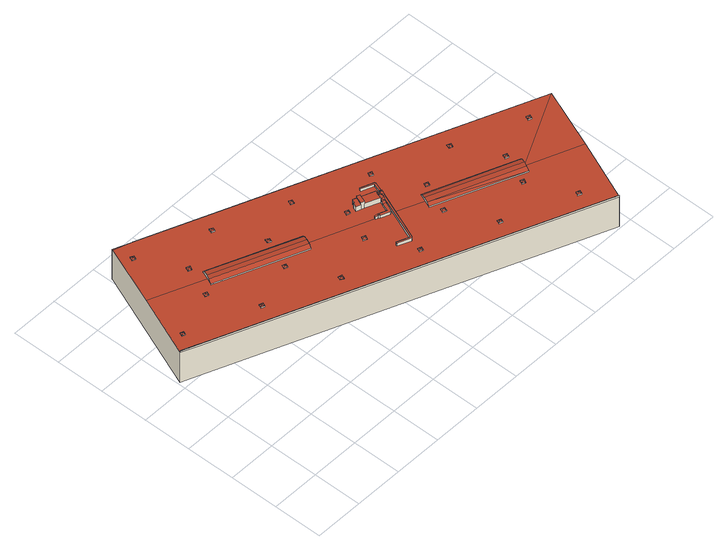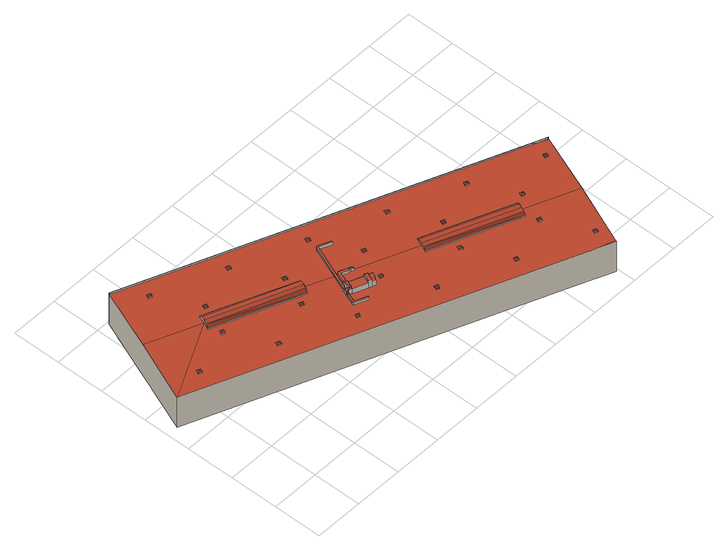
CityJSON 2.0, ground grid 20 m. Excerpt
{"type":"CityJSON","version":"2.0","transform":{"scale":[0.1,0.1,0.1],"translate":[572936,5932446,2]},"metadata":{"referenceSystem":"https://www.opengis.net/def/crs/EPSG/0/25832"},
"CityObjects":{
"building1":{"type":"Building","attributes":{"Grundfläche 2D":"8862.908272","Grundhöhe NN":"2.033"},"children":["building1-1","building1-2","building1-3","building1-4","building1-5","building1-6","building1-7","building1-8","building1-9","building1-10","building1-11","building1-12","building1-13","building1-14","building1-15","building1-16","building1-17","building1-18","building1-19","building1-20","building1-21","building1-22","building1-23","building1-24","building1-25","building1-26","building1-27","building1-28","building1-29","building1-30","building1-31","building1-32","building1-33","building1-34","building1-35"],"geometry":[{"type":"MultiSurface","lod":"3","boundaries":[[[0,1,2]],[[3,1,0]],[[4,0,2,5]],[[6,7,4,5,8,9]],[[10,9,11]],[[6,9,10]],[[12,13,14,15,16,17,18,19,20,21,22,23,24,25,26,27,28,29,30,31,32,33,34,35,36,37,38,39]],[[40,12,39]],[[41,12,40]],[[42,30,29,43,44,45,26,25,24,23,46,47,48,16,15,49,50,12,41,51,52],[53,54,55,56,57,58,59]],[[60,42,52]],[[32,31,61,62]],[[63,64,65,66,67,68,69,70,71]],[[72,73,74]],[[75,73,72]],[[75,76,77,73]],[[76,78,79,80,77]],[[81,82,80,79]],[[83,84,85,86,87,88,89,90]],[[91,92,93,94,95,96,97,98]],[[9,8,5,2,1,49,15,14,11]],[[10,11,14,13]],[[0,4,7,6,10,13,12,50,3]],[[3,50,49,1]],[[47,46,23,22,67,66,65]],[[22,21,68,67]],[[69,68,21,20]],[[20,19,70,69]],[[18,71,70,19]],[[18,17,63,71]],[[17,16,48,64,63]],[[72,74,45,44]],[[72,44,43,29,28,81,79,78,76,75]],[[82,81,28,27]],[[77,80,82,27,26,45,74,73]],[[58,57,83,90]],[[56,55,85,84]],[[99,54,53,88,87,86]],[[53,59,89,88]],[[94,61,100,38,96,95]],[[38,37,97,96]],[[37,36,35,34,33,32,92,91,98,97]],[[93,92,32,62]],[[62,61,94,93]],[[101,41,40,39,38,102,103]],[[104,105,60,52,51,41,101,106]],[[107,61,31,30,42,60,105,108]],[[102,38,100,61,107,109]],[[101,103,102,109,107,108,105,104,106]]],"semantics":{"surfaces":[{"type":"RoofSurface"},{"type":"WallSurface"},{"type":"GroundSurface"}],"values":[0,0,0,0,0,0,0,0,0,0,0,0,0,0,0,0,0,0,0,0,1,1,1,1,1,1,1,1,1,1,1,1,1,1,1,1,1,1,1,1,1,1,1,1,1,1,1,1,2]}}]},
"building1-1":{"type":"BuildingInstallation","parents":["building1"],"geometry":[{"type":"MultiSurface","lod":"3","boundaries":[[[110,111,112,113,114,115,116]],[[111,110,117]],[[116,118,119,117,110]],[[120,112,111,117,119,25]],[[113,112,120,121]],[[121,122,114,113]]],"semantics":{"surfaces":[{"type":"RoofSurface"},{"type":"WallSurface"}],"values":[0,0,1,1,1,1]}}]},
"building1-2":{"type":"BuildingInstallation","parents":["building1"],"geometry":[{"type":"MultiSurface","lod":"3","boundaries":[[[123,124,125,126,127,128,129,130,131]],[[127,126,132,133]],[[133,134,128,127]],[[129,128,134,135]],[[123,131,136,137]],[[137,24,138,124,123]],[[125,124,138,139]]],"semantics":{"surfaces":[{"type":"RoofSurface"},{"type":"WallSurface"}],"values":[0,1,1,1,1,1,1]}}]},
"building1-3":{"type":"BuildingInstallation","parents":["building1"],"geometry":[{"type":"MultiSurface","lod":"3","boundaries":[[[140,141,142,143,144,145]],[[146,147,143,142]],[[147,148,144,143]],[[148,149,145,144]],[[149,150,140,145]],[[150,151,141,140]]],"semantics":{"surfaces":[{"type":"RoofSurface"},{"type":"WallSurface"}],"values":[0,1,1,1,1,1]}}]},
"building1-4":{"type":"BuildingInstallation","parents":["building1"],"geometry":[{"type":"MultiSurface","lod":"3","boundaries":[[[152,153,154]],[[152,155,153]],[[152,154,156]],[[152,156,155]],[[154,153,157,158]],[[156,154,158,159]],[[155,156,159,160]],[[153,155,160,157]]],"semantics":{"surfaces":[{"type":"RoofSurface"},{"type":"WallSurface"}],"values":[0,0,0,0,1,1,1,1]}}]},
"building1-5":{"type":"BuildingInstallation","parents":["building1"],"geometry":[{"type":"MultiSurface","lod":"3","boundaries":[[[161,162,163,164,165,166,167,168,169]],[[170,171,172,165,164,163]],[[172,173,166,165]],[[173,174,167,166]],[[174,175,168,167]],[[175,176,169,168]],[[176,177,161,169]],[[177,178,162,161]]],"semantics":{"surfaces":[{"type":"RoofSurface"},{"type":"WallSurface"}],"values":[0,1,1,1,1,1,1,1]}}]},
"building1-6":{"type":"BuildingInstallation","parents":["building1"],"geometry":[{"type":"MultiSurface","lod":"3","boundaries":[[[179,180,181]],[[179,182,180]],[[179,181,183]],[[179,183,182]],[[181,180,184,185]],[[183,181,185,186]],[[182,183,186,187]],[[180,182,187,184]]],"semantics":{"surfaces":[{"type":"RoofSurface"},{"type":"WallSurface"}],"values":[0,0,0,0,1,1,1,1]}}]},
"building1-7":{"type":"BuildingInstallation","parents":["building1"],"geometry":[{"type":"MultiSurface","lod":"3","boundaries":[[[188,189,190]],[[188,191,189]],[[188,190,192]],[[188,192,191]],[[190,189,193,194]],[[192,190,194,195]],[[191,192,195,196]],[[189,191,196,193]]],"semantics":{"surfaces":[{"type":"RoofSurface"},{"type":"WallSurface"}],"values":[0,0,0,0,1,1,1,1]}}]},
"building1-8":{"type":"BuildingInstallation","parents":["building1"],"geometry":[{"type":"MultiSurface","lod":"3","boundaries":[[[197,198,199]],[[199,198,200]],[[201,198,197]],[[200,198,201]],[[202,203,197,199]],[[203,204,201,197]],[[204,205,200,201]],[[205,202,199,200]]],"semantics":{"surfaces":[{"type":"RoofSurface"},{"type":"WallSurface"}],"values":[0,0,0,0,1,1,1,1]}}]},
"building1-9":{"type":"BuildingInstallation","parents":["building1"],"geometry":[{"type":"MultiSurface","lod":"3","boundaries":[[[206,207,208]],[[206,209,207]],[[206,208,210]],[[206,210,209]],[[211,212,208,207]],[[210,208,212,213]],[[213,214,209,210]],[[207,209,214,211]]],"semantics":{"surfaces":[{"type":"RoofSurface"},{"type":"WallSurface"}],"values":[0,0,0,0,1,1,1,1]}}]},
"building1-10":{"type":"BuildingInstallation","parents":["building1"],"geometry":[{"type":"MultiSurface","lod":"3","boundaries":[[[215,216,217]],[[215,218,216]],[[215,217,219]],[[215,219,218]],[[217,216,220,221]],[[219,217,221,222]],[[218,219,222,223]],[[216,218,223,220]]],"semantics":{"surfaces":[{"type":"RoofSurface"},{"type":"WallSurface"}],"values":[0,0,0,0,1,1,1,1]}}]},
"building1-11":{"type":"BuildingInstallation","parents":["building1"],"geometry":[{"type":"MultiSurface","lod":"3","boundaries":[[[224,225,226]],[[224,226,227]],[[228,229,227,226]],[[230,231,225,224]]],"semantics":{"surfaces":[{"type":"RoofSurface"},{"type":"WallSurface"}],"values":[0,0,1,1]}}]},
"building1-12":{"type":"BuildingInstallation","parents":["building1"],"geometry":[{"type":"MultiSurface","lod":"3","boundaries":[[[126,125,224,227]],[[229,132,126,227]],[[139,230,224,125]]],"semantics":{"surfaces":[{"type":"RoofSurface"},{"type":"WallSurface"}],"values":[0,1,1]}}]},
"building1-13":{"type":"BuildingInstallation","parents":["building1"],"geometry":[{"type":"MultiSurface","lod":"3","boundaries":[[[116,115,114,131,130,129]],[[131,114,122,136]],[[135,118,116,129]]],"semantics":{"surfaces":[{"type":"RoofSurface"},{"type":"WallSurface"}],"values":[0,1,1]}}]},
"building1-14":{"type":"BuildingInstallation","parents":["building1"],"geometry":[{"type":"MultiSurface","lod":"3","boundaries":[[[232,233,234,235,236,237]],[[238,235,234,239]],[[240,241,237,236]],[[242,243,233,232]]],"semantics":{"surfaces":[{"type":"RoofSurface"},{"type":"WallSurface"}],"values":[0,1,1,1]}}]},
"building1-15":{"type":"BuildingInstallation","parents":["building1"],"geometry":[{"type":"MultiSurface","lod":"3","boundaries":[[[244,245,246]],[[244,247,245]],[[244,246,248]],[[244,248,247]],[[246,245,249,250]],[[248,246,250,251]],[[247,248,251,252]],[[245,247,252,249]]],"semantics":{"surfaces":[{"type":"RoofSurface"},{"type":"WallSurface"}],"values":[0,0,0,0,1,1,1,1]}}]},
"building1-16":{"type":"BuildingInstallation","parents":["building1"],"geometry":[{"type":"MultiSurface","lod":"3","boundaries":[[[236,235,65]],[[65,64,236]],[[238,47,65,235]],[[48,240,236,64]]],"semantics":{"surfaces":[{"type":"RoofSurface"},{"type":"WallSurface"}],"values":[0,0,1,1]}}]},
"building1-17":{"type":"BuildingInstallation","parents":["building1"],"geometry":[{"type":"MultiSurface","lod":"3","boundaries":[[[253,254,255]],[[255,254,256]],[[257,254,253]],[[258,256,254,257]],[[259,260,253,255]],[[260,261,257,253]],[[261,262,263,256,258,257]],[[263,259,255,256]]],"semantics":{"surfaces":[{"type":"RoofSurface"},{"type":"WallSurface"}],"values":[0,0,0,0,1,1,1,1]}}]},
"building1-18":{"type":"BuildingInstallation","parents":["building1"],"geometry":[{"type":"MultiSurface","lod":"3","boundaries":[[[225,264,265,266,267,226]],[[84,83,267,266]],[[228,226,267,83,57]],[[231,268,264,225]],[[268,269,265,264]],[[56,84,266,265,269]]],"semantics":{"surfaces":[{"type":"RoofSurface"},{"type":"WallSurface"}],"values":[0,1,1,1,1,1]}}]},
"building1-19":{"type":"BuildingInstallation","parents":["building1"],"geometry":[{"type":"MultiSurface","lod":"3","boundaries":[[[270,271,272,273,274]],[[275,272,271,89,59]],[[146,142,141,274,273,272,275]],[[58,270,274,141,151]],[[270,58,90,89,271]]],"semantics":{"surfaces":[{"type":"RoofSurface"},{"type":"WallSurface"}],"values":[0,1,1,1,1]}}]},
"building1-20":{"type":"BuildingInstallation","parents":["building1"],"geometry":[{"type":"MultiSurface","lod":"3","boundaries":[[[276,277,278]],[[276,279,277]],[[276,278,280]],[[276,280,279]],[[278,277,281,282]],[[280,278,282,283]],[[279,280,283,284]],[[277,279,284,281]]],"semantics":{"surfaces":[{"type":"RoofSurface"},{"type":"WallSurface"}],"values":[0,0,0,0,1,1,1,1]}}]},
"building1-21":{"type":"BuildingInstallation","parents":["building1"],"geometry":[{"type":"MultiSurface","lod":"3","boundaries":[[[86,285,286,99]],[[234,233,286]],[[233,99,286]],[[85,285,86]],[[85,55,239,234,286,285]],[[243,54,99,233]]],"semantics":{"surfaces":[{"type":"RoofSurface"},{"type":"WallSurface"}],"values":[0,0,0,1,1,1]}}]},
"building1-22":{"type":"BuildingInstallation","parents":["building1"],"geometry":[{"type":"MultiSurface","lod":"3","boundaries":[[[287,288,289]],[[287,290,288]],[[287,289,291]],[[287,291,290]],[[289,288,292,293]],[[291,289,293,294]],[[290,291,294,295]],[[288,290,295,292]]],"semantics":{"surfaces":[{"type":"RoofSurface"},{"type":"WallSurface"}],"values":[0,0,0,0,1,1,1,1]}}]},
"building1-23":{"type":"BuildingInstallation","parents":["building1"],"geometry":[{"type":"MultiSurface","lod":"3","boundaries":[[[296,297,298]],[[298,297,299]],[[300,297,296]],[[299,297,300]],[[301,302,296,298]],[[302,303,300,296]],[[303,304,299,300]],[[304,301,298,299]]],"semantics":{"surfaces":[{"type":"RoofSurface"},{"type":"WallSurface"}],"values":[0,0,0,0,1,1,1,1]}}]},
"building1-24":{"type":"BuildingInstallation","parents":["building1"],"geometry":[{"type":"MultiSurface","lod":"3","boundaries":[[[305,306,307]],[[307,306,308]],[[309,306,305]],[[308,306,309]],[[310,311,305,307]],[[311,312,309,305]],[[312,313,308,309]],[[313,310,307,308]]],"semantics":{"surfaces":[{"type":"RoofSurface"},{"type":"WallSurface"}],"values":[0,0,0,0,1,1,1,1]}}]},
"building1-25":{"type":"BuildingInstallation","parents":["building1"],"geometry":[{"type":"MultiSurface","lod":"3","boundaries":[[[237,314,232]],[[315,314,237]],[[163,162,315]],[[162,314,315]],[[241,316,315,237]],[[316,170,163,315]],[[178,317,314,162]],[[317,242,232,314]]],"semantics":{"surfaces":[{"type":"RoofSurface"},{"type":"WallSurface"}],"values":[0,0,0,0,1,1,1,1]}}]},
"building1-26":{"type":"BuildingInstallation","parents":["building1"],"geometry":[{"type":"MultiSurface","lod":"3","boundaries":[[[318,319,320]],[[320,319,321]],[[322,319,318]],[[321,319,322]],[[323,324,318,320]],[[324,325,322,318]],[[325,326,321,322]],[[326,323,320,321]]],"semantics":{"surfaces":[{"type":"RoofSurface"},{"type":"WallSurface"}],"values":[0,0,0,0,1,1,1,1]}}]},
"building1-27":{"type":"BuildingInstallation","parents":["building1"],"geometry":[{"type":"MultiSurface","lod":"3","boundaries":[[[327,328,329]],[[327,330,328]],[[327,329,331]],[[327,331,330]],[[329,328,332,333]],[[331,329,333,334]],[[330,331,334,335]],[[328,330,335,332]]],"semantics":{"surfaces":[{"type":"RoofSurface"},{"type":"WallSurface"}],"values":[0,0,0,0,1,1,1,1]}}]},
"building1-28":{"type":"BuildingInstallation","parents":["building1"],"geometry":[{"type":"MultiSurface","lod":"3","boundaries":[[[336,337,338]],[[338,337,339]],[[340,337,336]],[[339,337,340]],[[341,342,336,338]],[[342,343,340,336]],[[343,344,339,340]],[[344,341,338,339]]],"semantics":{"surfaces":[{"type":"RoofSurface"},{"type":"WallSurface"}],"values":[0,0,0,0,1,1,1,1]}}]},
"building1-29":{"type":"BuildingInstallation","parents":["building1"],"geometry":[{"type":"MultiSurface","lod":"3","boundaries":[[[345,346,347]],[[345,348,346]],[[345,347,349]],[[345,349,348]],[[347,346,350,351]],[[349,347,351,352]],[[348,349,352,353]],[[346,348,353,350]]],"semantics":{"surfaces":[{"type":"RoofSurface"},{"type":"WallSurface"}],"values":[0,0,0,0,1,1,1,1]}}]},
"building1-30":{"type":"BuildingInstallation","parents":["building1"],"geometry":[{"type":"MultiSurface","lod":"3","boundaries":[[[354,355,356]],[[356,355,357]],[[358,355,354]],[[357,355,358]],[[354,356,359,360]],[[361,358,354,360]],[[361,362,357,358]],[[362,359,356,357]]],"semantics":{"surfaces":[{"type":"RoofSurface"},{"type":"WallSurface"}],"values":[0,0,0,0,1,1,1,1]}}]},
"building1-31":{"type":"BuildingInstallation","parents":["building1"],"geometry":[{"type":"MultiSurface","lod":"3","boundaries":[[[363,364,365]],[[363,366,364]],[[363,365,367]],[[363,367,366]],[[365,364,368,369]],[[367,365,369,370]],[[366,367,370,371]],[[364,366,371,368]]],"semantics":{"surfaces":[{"type":"RoofSurface"},{"type":"WallSurface"}],"values":[0,0,0,0,1,1,1,1]}}]},
"building1-32":{"type":"BuildingInstallation","parents":["building1"],"geometry":[{"type":"MultiSurface","lod":"3","boundaries":[[[372,373,374]],[[374,373,375]],[[376,373,372]],[[375,373,376]],[[377,378,372,374]],[[379,376,372,378]],[[375,376,379,380]],[[380,377,374,375]]],"semantics":{"surfaces":[{"type":"RoofSurface"},{"type":"WallSurface"}],"values":[0,0,0,0,1,1,1,1]}}]},
"building1-33":{"type":"BuildingInstallation","parents":["building1"],"geometry":[{"type":"MultiSurface","lod":"3","boundaries":[[[381,382,383]],[[381,384,382]],[[381,383,385]],[[381,385,384]],[[383,382,386,387]],[[385,383,387,388]],[[384,385,388,389]],[[382,384,389,386]]],"semantics":{"surfaces":[{"type":"RoofSurface"},{"type":"WallSurface"}],"values":[0,0,0,0,1,1,1,1]}}]},
"building1-34":{"type":"BuildingInstallation","parents":["building1"],"geometry":[{"type":"MultiSurface","lod":"3","boundaries":[[[390,391,392]],[[390,393,391]],[[390,392,394]],[[390,394,393]],[[392,391,395,396]],[[394,392,396,397]],[[393,394,397,398]],[[391,393,398,395]]],"semantics":{"surfaces":[{"type":"RoofSurface"},{"type":"WallSurface"}],"values":[0,0,0,0,1,1,1,1]}}]},
"building1-35":{"type":"BuildingInstallation","parents":["building1"],"geometry":[{"type":"MultiSurface","lod":"3","boundaries":[[[399,400,401]],[[401,400,402]],[[403,400,399]],[[402,400,403]],[[404,405,399,401]],[[403,399,405,406]],[[406,407,402,403]],[[401,402,407,404]]],"semantics":{"surfaces":[{"type":"RoofSurface"},{"type":"WallSurface"}],"values":[0,0,0,0,1,1,1,1]}}]}
},
"vertices":[
[1445,359,169],[1100,511,158],[1094,498,169],[1450,370,158],[1438,342,171],[1088,483,171],[1432,326,169],[1437,340,171],[1087,480,171],[1081,464,169],[1426,311,158],[1076,452,158],[1437,340,155],[1426,311,154],[1076,452,154],[1087,480,155],[980,524,155],[929,398,152],[922,392,152],[870,414,152],[872,420,152],[921,400,152],[923,402,152],[973,526,155],[967,529,155],[912,551,155],[673,647,155],[661,619,154],[311,761,154],[322,788,155],[109,874,155],[12,635,149],[51,616,149],[78,605,149],[79,605,149],[84,603,149],[85,602,149],[1550,10,149],[1551,8,149],[1651,254,155],[1751,502,149],[1752,502,149],[208,1119,149],[324,792,155],[335,820,154],[685,678,154],[996,582,154],[1000,592,153],[1006,590,153],[1100,511,154],[1450,370,154],[282,1095,149],[279,1096,149],[995,623,153],[994,621,153],[988,606,153],[988,605,153],[982,590,154],[926,612,154],[939,645,153],[210,1124,149],[10,630,149],[13,631,149],[929,398,166],[1006,590,166],[1000,592,166],[996,582,166],[923,402,166],[921,400,166],[872,420,166],[870,414,166],[922,392,166],[335,820,159],[681,667,169],[685,678,159],[331,809,169],[324,792,170],[674,650,170],[322,788,170],[317,775,169],[667,632,169],[311,761,159],[661,619,159],[982,590,177],[988,605,177],[988,606,177],[991,614,177],[994,621,177],[995,623,177],[939,645,177],[926,612,177],[79,605,156],[78,605,156],[13,631,156],[10,630,156],[78,603,156],[1551,8,156],[1550,10,156],[85,602,156],[994,621,176],[78,603,149],[1752,502,0],[1551,8,0],[1751,502,0],[279,1096,0],[210,1124,0],[282,1095,0],[10,630,0],[208,1119,0],[78,603,0],
[914,556,165],[912,551,165],[911,550,165],[921,546,170],[922,546,170],[922,547,170],[924,552,170],[914,557,165],[924,552,155],[914,557,155],[911,550,155],[921,546,155],[922,546,155],
[962,527,167],[970,530,167],[985,567,167],[974,571,167],[962,540,167],[960,540,167],[932,551,167],[929,544,167],[928,541,167],[974,571,154],[962,540,155],[960,540,155],[932,551,155],[928,541,155],[962,527,155],[970,530,155],[985,567,154],
[894,624,178],[913,617,178],[926,649,178],[912,655,178],[906,640,178],[901,642,178],[926,649,153],[912,655,153],[906,640,153],[901,642,153],[894,624,154],[913,617,154],
[543,630,162],[539,641,156],[533,626,156],[553,635,156],[547,621,156],[539,641,154],[533,626,153],[547,621,153],[553,635,154],
[1024,655,163],[1013,625,163],[1019,622,163],[1031,652,163],[1032,656,163],[1030,662,163],[978,682,163],[976,676,163],[1023,657,163],[1019,622,153],[1031,652,152],[1032,656,152],[1030,662,152],[978,682,152],[976,676,152],[1023,657,152],[1024,655,152],[1013,625,153],
[1614,480,159],[1610,490,155],[1604,476,155],[1624,484,155],[1618,470,155],[1610,490,151],[1604,476,151],[1618,470,151],[1624,484,151],
[780,816,160],[776,826,154],[770,811,154],[789,821,154],[784,806,154],[776,826,151],[770,811,151],[784,806,151],[789,821,151],
[1181,226,155],[1190,230,160],[1186,240,155],[1200,235,155],[1195,221,155],[1186,240,151],[1181,226,151],[1195,221,151],[1200,235,151],
[314,865,162],[310,876,157],[304,861,157],[325,870,157],[319,855,157],[310,876,153],[304,861,154],[319,855,154],[325,870,153],
[821,518,163],[817,529,156],[811,515,156],[832,523,156],[826,508,156],[817,529,154],[811,515,153],[826,508,153],[832,523,154],
[989,576,171],[992,584,178],[981,587,178],[978,580,171],[981,587,154],[978,580,154],[989,576,154],[992,584,154],
[1008,614,170],[1006,614,170],[1001,603,170],[1003,602,170],[1010,599,170],[1015,611,170],[1003,602,153],[1001,603,153],[1010,599,153],[1015,611,153],[1008,614,153],[1006,614,153],
[870,641,163],[866,651,156],[860,636,156],[880,646,156],[875,631,156],[866,651,153],[860,636,154],[875,631,154],[880,646,153],
[68,675,154],[78,679,160],[74,689,154],[87,684,154],[82,670,154],[87,683,154],[74,689,151],[68,675,151],[82,670,151],[87,683,151],[87,684,151],
[996,595,178],[993,604,178],[988,605,178],[982,590,178],[996,595,153],[993,604,153],
[926,612,187],[939,645,187],[926,650,187],[926,649,187],[913,617,187],[926,650,153],
[355,567,159],[352,578,155],[346,563,155],[366,572,155],[360,557,155],[352,578,151],[346,563,151],[360,557,151],[366,572,151],
[988,606,178],[993,605,175],
[1336,591,160],[1331,602,155],[1326,587,155],[1346,596,155],[1340,582,155],[1331,602,151],[1326,587,151],[1340,582,151],[1346,596,151],
[214,1036,155],[224,1040,159],[220,1051,155],[233,1045,155],[228,1031,155],[220,1051,151],[214,1036,151],[228,1031,151],[233,1045,151],
[1458,115,155],[1468,118,160],[1464,129,155],[1478,123,155],[1472,109,155],[1464,129,151],[1458,115,151],[1472,109,151],[1478,123,151],
[1010,618,170],[1017,616,170],[1017,616,153],[1010,618,153],
[1368,290,157],[1378,294,162],[1374,304,157],[1388,299,157],[1382,284,157],[1374,304,154],[1368,290,153],[1382,284,153],[1388,299,154],
[1148,529,162],[1144,538,156],[1138,524,156],[1159,533,156],[1153,518,156],[1144,538,153],[1138,524,154],[1153,518,154],[1159,533,153],
[1048,700,154],[1057,703,159],[1054,714,154],[1068,708,154],[1062,694,154],[1054,714,151],[1048,700,151],[1062,694,151],[1068,708,151],
[1427,416,162],[1423,427,157],[1417,412,157],[1437,421,157],[1431,407,157],[1423,427,153],[1417,412,154],[1431,407,154],[1437,421,153],
[583,749,157],[592,753,162],[588,763,157],[602,757,157],[597,743,157],[588,763,153],[583,749,154],[597,743,154],[602,757,153],
[1099,406,163],[1095,416,157],[1089,402,157],[1109,410,157],[1104,396,157],[1095,416,154],[1089,402,153],[1104,396,153],[1109,410,154],
[903,339,155],[912,343,159],[908,353,155],[922,348,155],[916,333,155],[908,353,151],[903,339,151],[916,333,151],[922,348,151],
[501,928,160],[497,939,155],[492,924,155],[511,933,155],[506,919,155],[497,939,151],[492,924,151],[506,919,151],[511,933,151],
[634,455,159],[629,465,154],[624,451,154],[644,460,154],[638,445,154],[629,465,151],[624,451,151],[638,445,151],[644,460,151],
[255,739,157],[264,743,161],[261,753,157],[275,747,157],[269,733,157],[261,753,154],[255,739,153],[269,733,153],[275,747,154]
]}
